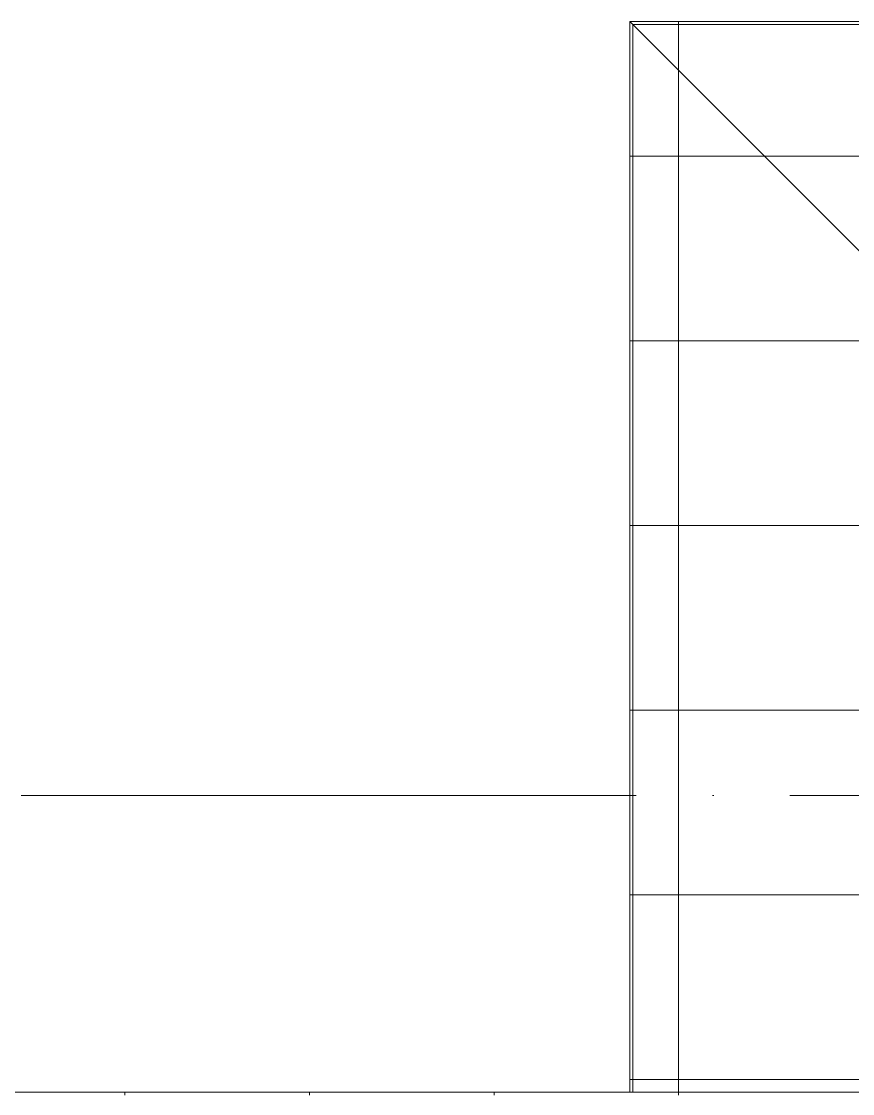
# Model space of a CAD drawing. Header units: millimetres. Extents: x -88595 to 880822, y -1054509 to -148035.
# Drawn here: x 531030 to 533733, y -275220 to -271737 of the extents above; entities that cross this region are included whole.
import ezdxf

# ---------------------------------------------------------------- set-up
doc = ezdxf.new("R2010")
doc.units = ezdxf.units.MM
doc.linetypes.add('ADSK_Линия сетки', pattern=[25, 20, -2.5, 0, -2.5])
for name, color, linetype, lineweight in [('Оборудование', 7, 'Continuous', 18), ('Ограждение', 7, 'Continuous', 9), ('Оси', 7, 'Continuous', 9)]:
    doc.layers.add(name, color=color, linetype=linetype, lineweight=lineweight)
pattern_1 = [(0, (548766.5, 663825.2), (0, 600), []), (90, (548766.5, 663825.2), (-600, 4e-14), [])]

# ---------------------------------------------------------------- blocks, each defined once
blk = doc.blocks.new('Кровля')
at = {"layer": 'Ограждение'}
h = blk.add_hatch(dxfattribs=at)
h.set_pattern_fill('FP_86', color=256, style=0, pattern_type=2)
h.set_pattern_definition([(0, (548766.5, 659619.8), (0, 424.264), []), (90, (548766.5, 659619.8), (-600, 4e-14), [])])
h.paths.add_polyline_path([(549291.9, 654690.5), (549365.5, 654690.5), (549375.5, 654700.5), (545275.5, 654700.5), (545285.5, 654690.5), (549230.5, 654690.5)])
h = blk.add_hatch(dxfattribs=at)
h.set_pattern_fill('FP_88', color=256, style=0, pattern_type=2)
h.set_pattern_definition([(0, (546664, 663825.2), (0, 600), []), (90, (546664, 663825.2), (-424.264, 3e-14), [])])
h.paths.add_polyline_path([(545285.5, 651222.5), (545285.5, 654690.5), (545275.5, 654700.5), (545275.5, 651222.5)])
h = blk.add_hatch(dxfattribs=at)
h.set_pattern_fill('FP_18', color=256, style=0, pattern_type=2)
h.set_pattern_definition(pattern_1)
h.paths.add_polyline_path([(548096.4, 653910.5), (548585.5, 653910.5), (549365.5, 654690.5), (545285.5, 654690.5), (546065.5, 653910.5), (547824.5, 653910.5)])
h = blk.add_hatch(dxfattribs=at)
h.set_pattern_fill('FP_18', color=256, style=0, pattern_type=2)
h.set_pattern_definition(pattern_1)
h.paths.add_polyline_path([(545285.5, 651222.5), (546065.5, 651222.5), (546065.5, 653910.5), (545285.5, 654690.5), (545285.5, 651496.8)])
h = blk.add_hatch(dxfattribs=at)
h.set_pattern_fill('FP_66', color=256, style=0, pattern_type=2)
h.set_pattern_definition([(0, (548766.5, 655875.84), (0, 424.264), []), (90, (548766.5, 655875.84), (-600, 4e-14), [])])
h.paths.add_polyline_path([(562891.9, 651212.5), (562901.9, 651212.5), (562891.9, 651222.5), (557865.5, 651222.5), (557865.5, 651212.5), (562710.2, 651212.5)])
h.paths.add_polyline_path([(517680.8, 651212.5), (534309.5, 651212.5), (534299.5, 651222.5), (517083.2, 651222.5), (517083.2, 651212.5)])
h.paths.add_polyline_path([(557065.5, 651212.5), (557065.5, 651222.5), (535099.5, 651222.5), (535089.5, 651212.5), (556755.9, 651212.5)])
for p, q in [((545275.5, 654700.5), (549375.5, 654700.5)), ((545275.5, 654700.5), (545285.5, 654690.5)), ((545275.5, 651222.5), (545275.5, 654700.5)), ((545285.5, 654690.5), (549365.5, 654690.5)), ((545285.5, 654690.5), (546065.5, 653910.5)), ((545285.5, 651222.5), (545285.5, 654690.5)), ((545275.5, 651222.5), (541432.4, 651222.5)), ((545285.5, 651222.5), (545275.5, 651222.5)), ((546065.5, 651222.5), (545285.5, 651222.5))]:
    blk.add_line(p, q, dxfattribs=at)
at = {"layer": 'Оси', "linetype": 'ADSK_Линия сетки', "ltscale": 100}
blk.add_line((585297.8, 652185.5), (508358.2, 652185.5), dxfattribs=at)

msp = doc.modelspace()

# ---------------------------------------------------------------- block references
at = {"layer": 'Оборудование', "color": 5, "true_color": 0x0000ff}
msp.add_blockref('Кровля', (-12267.3, -926437.4), dxfattribs=at)

doc.saveas('drawing.dxf')
